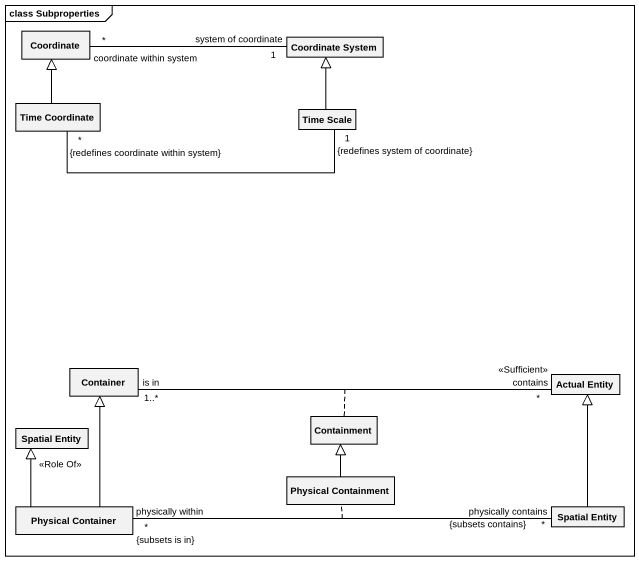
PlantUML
@startuml
mainframe class Subproperties
hide circle
hide empty members
class Coordinate
class "Coordinate System" as Coordinate_System
class "Time Coordinate" as Time_Coordinate
class "Time Scale" as Time_Scale
class Container
class "Actual Entity" as Actual_Entity
class "Spatial Entity" as Spatial_Entity
class Containment
class "Physical Containment" as Physical_Containment
class "Physical Container" as Physical_Container
class "Spatial Entity" as Spatial_Entity_2
Coordinate "coordinate within system\n*" -right- "system of coordinate\n1" Coordinate_System
Time_Coordinate -up-|> Coordinate
Time_Scale -up-|> Coordinate_System
Time_Scale "1\n{redefines system of coordinate}" -left- "*\n{redefines coordinate within system}" Time_Coordinate
Container "is in\n1..*" -right- "contains\n<<Sufficient>>\n*" Actual_Entity
(Container, Actual_Entity) .. Containment
Physical_Containment -up-|> Containment
Physical_Container -up-|> Container
Physical_Container -up-|> Spatial_Entity : <<Role Of>>
Physical_Container "physically within\n*\n{subsets is in}" -right- "physically contains\n*\n{subsets contains}" Spatial_Entity_2
(Physical_Container, Spatial_Entity_2) .. Physical_Containment
Spatial_Entity_2 -up-|> Actual_Entity
@enduml
